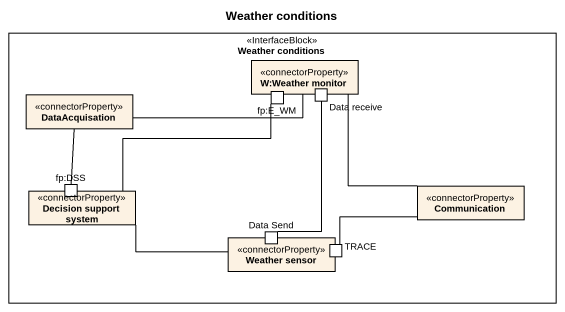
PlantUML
@startuml
title Weather conditions
rectangle "Weather conditions" as Weather_conditions <<InterfaceBlock>> {
  rectangle "W:Weather monitor" as W_Weather_monitor <<connectorProperty>> {
    port "fp:E_WM" as fp_E_WM <<FlowPort>>
    port "Data receive" as Data_receive
  }
  rectangle DataAcquisation <<connectorProperty>>
  rectangle Communication <<connectorProperty>>
  rectangle "Decision support system" as Decision_support_system <<connectorProperty>> {
    port "fp:DSS" as fp_DSS <<FlowPort>>
  }
  rectangle "Weather sensor" as Weather_sensor <<connectorProperty>> {
    port "Data Send" as Data_Send
    port TRACE
  }
}
W_Weather_monitor -- Communication
DataAcquisation -right- W_Weather_monitor
fp_E_WM -left- Decision_support_system
Data_receive -- Data_Send
fp_DSS -up- DataAcquisation
Decision_support_system -right- Weather_sensor
TRACE -right- Communication
@enduml
